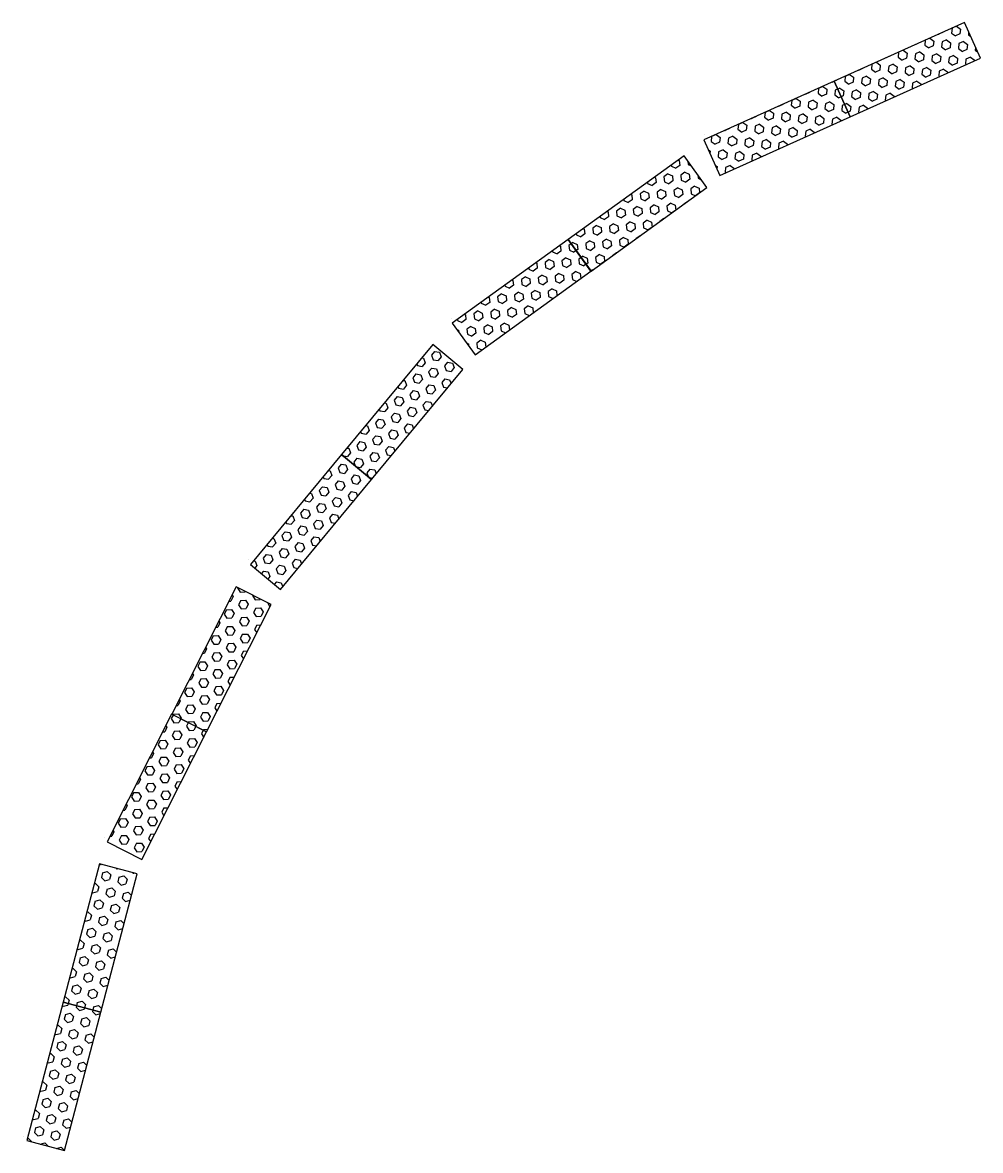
# Model space of a CAD drawing. Header units: millimetres. Extents: x 31568 to 240104, y 7702 to 61692.
# Drawn here: x 152274 to 164538, y 45821 to 60256 of the extents above; entities that cross this region are included whole.
import ezdxf

# ---------------------------------------------------------------- set-up
doc = ezdxf.new("R2010")
doc.units = ezdxf.units.MM
doc.layers.add('발판500×1829', color=131, linetype='Continuous')

# ---------------------------------------------------------------- blocks, each defined once
blk = doc.blocks.new('b500×1829')
at = {"layer": '발판500×1829', "linetype": 'ByBlock'}
h = blk.add_hatch(dxfattribs=at)
h.set_pattern_fill('HEX', color=256, scale=500, style=0)
h.set_pattern_definition([(0, (-371158.89, -112728.83), (0, 108.253175), [62.5, -125]), (120, (-371158.89, -112728.83), (-93.75, -54.126588), [62.5, -125]), (60, (-371096.39, -112728.83), (-93.75, 54.126588), [62.5, -125])])
h.paths.add_polyline_path([(0, -250), (1829, -250), (1829, 250), (0, 250)])
at = {"layer": '발판500×1829', "linetype": 'ByBlock', "ltscale": 2}
blk.add_lwpolyline([(0, -250), (1829, -250), (1829, 250), (0, 250)], close=True, dxfattribs=at)
blk = doc.blocks.new('A$Ce74f6398')
at = {"layer": '발판500×1829', "linetype": 'ByBlock', "ltscale": 2}
blk.add_blockref('b500×1829', (-1828, 305, 41), dxfattribs=at)
blk = doc.blocks.new('38x18x6_H')
blk.add_line((1797, -610, 728), (1797, -610, 698))
blk.add_blockref('A$Ce74f6398', (1829, -610, 2616))
at = {"layer": '발판500×1829', "linetype": 'ByBlock', "ltscale": 2}
blk.add_blockref('b500×1829', (1, -305, 757), dxfattribs=at)
blk = doc.blocks.new('518')
at = {"layer": '발판500×1829', "linetype": 'ByBlock', "ltscale": 2}
blk.add_blockref('b500×1829', (0, 0), dxfattribs=at)
blk = doc.blocks.new('발판500x1825')
at = {"layer": '발판500×1829'}
blk.add_blockref('518', (1, -305, 48), dxfattribs=at)
blk = doc.blocks.new('38x18x6')
for p in [(0, 0, 2609), (0, 0, 709)]:
    blk.add_blockref('발판500x1825', p)

msp = doc.modelspace()

# ---------------------------------------------------------------- block references
for name, p, rotation in [('38x18x6', (164562, 59750, 10460), 204.23798266739), ('38x18x6', (164562, 59750, 14260), 204.23798266739), ('38x18x6', (164562, 59750, 18060), 204.23798266739), ('38x18x6', (164562, 59750, 21860), 204.23798266739), ('38x18x6', (164562, 59750, 25660), 204.23798266739), ('38x18x6', (164562, 59750, 29460), 204.23798266739), ('38x18x6', (164562, 59750, 33260), 204.23798266739), ('38x18x6', (164562, 59750, 37060), 204.23798266739), ('38x18x6', (164562, 59750, 40860), 204.23798266739), ('38x18x6_H', (162893, 58999, 10460), 204.2379826673516), ('38x18x6_H', (162893, 58999, 14260), 204.2379826673516), ('38x18x6_H', (162893, 58999, 18060), 204.2379826673516), ('38x18x6_H', (162893, 58999, 21860), 204.2379826673516), ('38x18x6_H', (162893, 58999, 25660), 204.2379826673516), ('38x18x6_H', (162893, 58999, 29460), 204.2379826673516), ('38x18x6_H', (162893, 58999, 33260), 204.2379826673516), ('38x18x6_H', (162893, 58999, 37060), 204.2379826673516), ('38x18x6_H', (162893, 58999, 40860), 204.2379826673516), ('38x18x6', (161069, 58099, 10460), 215.7664282001258), ('38x18x6', (161069, 58099, 14260), 215.7664282001258), ('38x18x6', (161069, 58099, 18060), 215.7664282001258), ('38x18x6', (161069, 58099, 21860), 215.7664282001258), ('38x18x6', (161069, 58099, 25660), 215.7664282001258), ('38x18x6', (161069, 58099, 29460), 215.7664282001258), ('38x18x6', (161069, 58099, 33260), 215.7664282001258), ('38x18x6', (161069, 58099, 37060), 215.7664282001258), ('38x18x6', (161069, 58099, 40860), 215.7664282001258), ('38x18x6_H', (159584, 57030, 10460), 215.7664282000873), ('38x18x6_H', (159584, 57030, 14260), 215.7664282000873), ('38x18x6_H', (159584, 57030, 18060), 215.7664282000873), ('38x18x6_H', (159584, 57030, 21860), 215.7664282000873), ('38x18x6_H', (159584, 57030, 25660), 215.7664282000873), ('38x18x6_H', (159584, 57030, 29460), 215.7664282000873), ('38x18x6_H', (159584, 57030, 33260), 215.7664282000873), ('38x18x6_H', (159584, 57030, 37060), 215.7664282000873), ('38x18x6_H', (159584, 57030, 40860), 215.7664282000873), ('38x18x6', (157954, 55782, 10460), 230.3259926551967), ('38x18x6', (157954, 55782, 14260), 230.3259926551967), ('38x18x6', (157954, 55782, 18060), 230.3259926551967), ('38x18x6', (157954, 55782, 21860), 230.3259926551967), ('38x18x6', (157954, 55782, 25660), 230.3259926551967), ('38x18x6', (157954, 55782, 29460), 230.3259926551967), ('38x18x6', (157954, 55782, 33260), 230.3259926551967), ('38x18x6', (157954, 55782, 37060), 230.3259926551967), ('38x18x6', (157954, 55782, 40860), 230.3259926551967), ('38x18x6_H', (156786, 54373, 10460), 230.3259926551621), ('38x18x6_H', (156786, 54373, 14260), 230.3259926551621), ('38x18x6_H', (156786, 54373, 18060), 230.3259926551621), ('38x18x6_H', (156786, 54373, 21860), 230.3259926551621), ('38x18x6_H', (156786, 54373, 25660), 230.3259926551621), ('38x18x6_H', (156786, 54373, 29460), 230.3259926551621), ('38x18x6_H', (156786, 54373, 33260), 230.3259926551621), ('38x18x6_H', (156786, 54373, 37060), 230.3259926551621), ('38x18x6_H', (156786, 54373, 40860), 230.3259926551621), ('38x18x6', (155506, 52785, 10460), 243.1067408163495), ('38x18x6', (155506, 52785, 14260), 243.1067408163495), ('38x18x6', (155506, 52785, 18060), 243.1067408163495), ('38x18x6', (155506, 52785, 21860), 243.1067408163495), ('38x18x6', (155506, 52785, 25660), 243.1067408163495), ('38x18x6', (155506, 52785, 29460), 243.1067408163495), ('38x18x6', (155506, 52785, 33260), 243.1067408163495), ('38x18x6', (155506, 52785, 37060), 243.1067408163495), ('38x18x6', (155506, 52785, 40860), 243.1067408163495), ('38x18x6_H', (154678, 51153, 10460), 243.1067408163693), ('38x18x6_H', (154678, 51153, 14260), 243.1067408163693), ('38x18x6_H', (154678, 51153, 18060), 243.1067408163693), ('38x18x6_H', (154678, 51153, 21860), 243.1067408163693), ('38x18x6_H', (154678, 51153, 25660), 243.1067408163693), ('38x18x6_H', (154678, 51153, 29460), 243.1067408163693), ('38x18x6_H', (154678, 51153, 33260), 243.1067408163693), ('38x18x6_H', (154678, 51153, 37060), 243.1067408163693), ('38x18x6_H', (154678, 51153, 40860), 243.1067408163693), ('38x18x6', (153794, 49347, 10460), 255.2737870963728), ('38x18x6', (153794, 49347, 14260), 255.2737870963728), ('38x18x6', (153794, 49347, 18060), 255.2737870963728), ('38x18x6', (153794, 49347, 21860), 255.2737870963728), ('38x18x6', (153794, 49347, 25660), 255.2737870963728), ('38x18x6', (153794, 49347, 29460), 255.2737870963728), ('38x18x6', (153794, 49347, 33260), 255.2737870963728), ('38x18x6', (153794, 49347, 37060), 255.2737870963728), ('38x18x6', (153794, 49347, 40860), 255.2737870963728), ('38x18x6_H', (153329, 47577, 10460), 255.2737870963845), ('38x18x6_H', (153329, 47577, 14260), 255.2737870963845), ('38x18x6_H', (153329, 47577, 18060), 255.2737870963845), ('38x18x6_H', (153329, 47577, 21860), 255.2737870963845), ('38x18x6_H', (153329, 47577, 25660), 255.2737870963845), ('38x18x6_H', (153329, 47577, 29460), 255.2737870963845), ('38x18x6_H', (153329, 47577, 33260), 255.2737870963845), ('38x18x6_H', (153329, 47577, 37060), 255.2737870963845), ('38x18x6_H', (153329, 47577, 40860), 255.2737870963845)]:
    msp.add_blockref(name, p, dxfattribs=dict(rotation=rotation))

doc.saveas('drawing.dxf')
